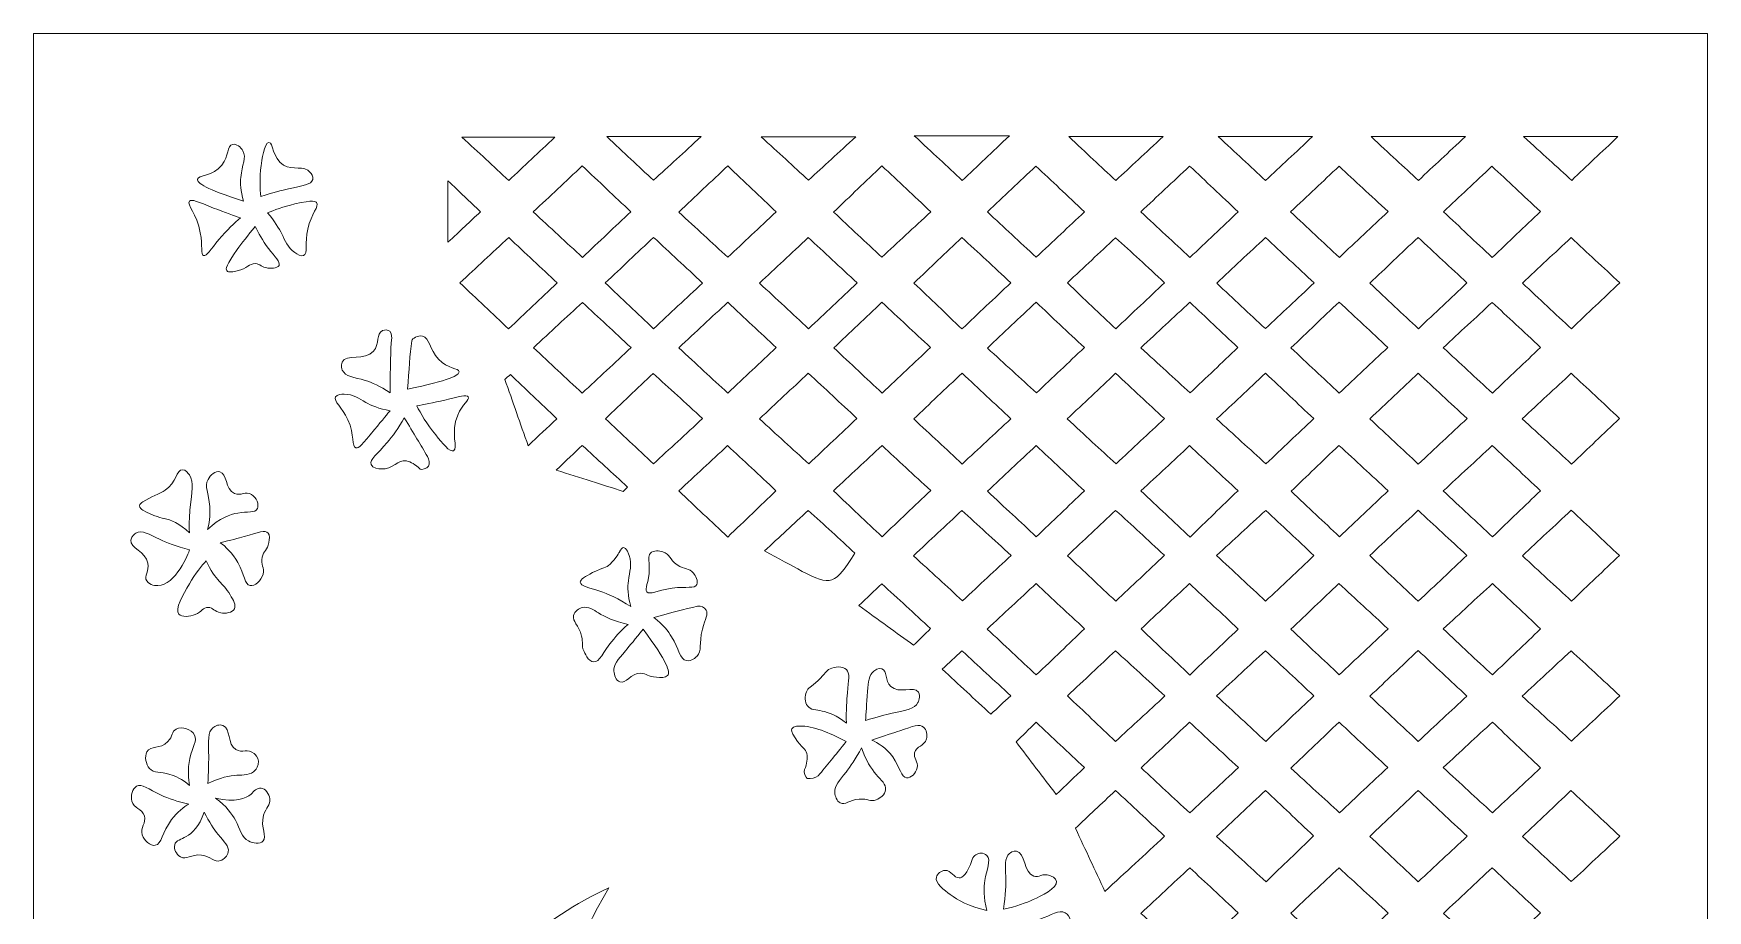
# Model space of a CAD drawing. Header units: inches. Extents: x 195 to 1095, y -2045 to -167.
# Drawn here: x 195 to 1095, y -638 to -167 of the extents above; entities that cross this region are included whole.
import ezdxf

# ---------------------------------------------------------------- set-up
doc = ezdxf.new("R2010")
doc.units = ezdxf.units.IN
doc.header["$MEASUREMENT"] = 0
doc.layers.add('_U+0421_U+043B_U+043E_U+0439 1', color=7, linetype='Continuous')

msp = doc.modelspace()

# ---------------------------------------------------------------- linework, layer by layer
at = {"layer": '_U+0421_U+043B_U+043E_U+0439 1', "lineweight": 0}
for points, knots in [([(194.98, -166.59), (194.98, -792.81), (194.98, -1418.92), (194.98, -2044.85), (495.04, -2044.85), (795.1, -2044.85), (1094.98, -2044.85), (1094.98, -1418.47), (1094.98, -792.48), (1094.98, -166.59), (794.85, -166.59), (494.92, -166.59), (194.98, -166.59)], [0, 0, 0, 0, 1, 1, 1, 2, 2, 2, 3, 3, 3, 4, 4, 4, 4]), ([(475.35, -222.36), (466.36, -230.8), (458.86, -237.84), (450.49, -245.71), (442, -237.82), (434.57, -230.93), (425.34, -222.36), (442.67, -222.36), (457.73, -222.36), (475.35, -222.36)], [0, 0, 0, 0, 1, 1, 1, 2, 2, 2, 3, 3, 3, 3]), ([(553.94, -222.1), (544.38, -230.85), (536.65, -237.92), (528.3, -245.57), (520.1, -237.92), (512.46, -230.79), (503.16, -222.1), (520.84, -222.1), (536.12, -222.1), (553.94, -222.1)], [0, 0, 0, 0, 1, 1, 1, 2, 2, 2, 3, 3, 3, 3]), ([(637.11, -222.16), (627.66, -230.83), (619.97, -237.89), (611.63, -245.54), (603.43, -238.01), (595.72, -230.92), (586.18, -222.16), (603.95, -222.16), (619.23, -222.16), (637.11, -222.16)], [0, 0, 0, 0, 1, 1, 1, 2, 2, 2, 3, 3, 3, 3]), ([(719.65, -221.63), (710.22, -230.61), (702.59, -237.87), (694.32, -245.74), (686.07, -238.03), (678.45, -230.91), (668.51, -221.63), (686.97, -221.63), (701.79, -221.63), (719.65, -221.63)], [0, 0, 0, 0, 1, 1, 1, 2, 2, 2, 3, 3, 3, 3]), ([(802.28, -222.07), (792.65, -231.03), (784.95, -238.19), (776.86, -245.71), (768.69, -238.09), (761.05, -230.96), (751.52, -222.07), (769.18, -222.07), (784.17, -222.07), (802.28, -222.07)], [0, 0, 0, 0, 1, 1, 1, 2, 2, 2, 3, 3, 3, 3]), ([(882.61, -222.06), (873.29, -230.79), (865.65, -237.94), (857.37, -245.7), (848.99, -237.94), (841.38, -230.89), (831.85, -222.06), (849.54, -222.06), (864.52, -222.06), (882.61, -222.06)], [0, 0, 0, 0, 1, 1, 1, 2, 2, 2, 3, 3, 3, 3]), ([(964.8, -222.11), (955.47, -230.81), (948.07, -237.72), (939.55, -245.66), (931.63, -238.33), (923.96, -231.24), (914.09, -222.11), (932.06, -222.11), (947.06, -222.11), (964.8, -222.11)], [0, 0, 0, 0, 1, 1, 1, 2, 2, 2, 3, 3, 3, 3]), ([(1046.82, -222.06), (1037.65, -230.76), (1030.35, -237.69), (1021.99, -245.62), (1013.93, -238.29), (1006.24, -231.28), (996.11, -222.06), (1014.17, -222.06), (1029.13, -222.06), (1046.82, -222.06)], [0, 0, 0, 0, 1, 1, 1, 2, 2, 2, 3, 3, 3, 3]), ([(283.15, -245), (283.51, -242.53), (291.46, -243.76), (296.3, -237.41), (300, -232.55), (299.07, -226.99), (302.04, -226.26), (304, -225.77), (306.44, -227.68), (307.58, -229.74), (309.66, -233.52), (307.03, -237.17), (306.43, -244.06), (306.17, -247.04), (306.23, -251.37), (307.85, -256.8), (287.48, -250.38), (282.87, -246.96), (283.15, -245)], [0, 0, 0, 0, 1, 1, 1, 2, 2, 2, 3, 3, 3, 4, 4, 4, 5, 5, 5, 6, 6, 6, 6]), ([(317.37, -237.71), (317.7, -235.24), (319.05, -225.37), (321.56, -225.21), (323.92, -225.06), (323.37, -233.76), (329.31, -237.41), (334.55, -240.63), (340.32, -237.14), (343.81, -241.43), (344.21, -241.92), (345.54, -243.57), (345.15, -245.21), (344.49, -247.97), (339.49, -248.49), (332.12, -250.13), (328.52, -250.93), (323.38, -252.22), (317.2, -254.28), (316.75, -250.32), (316.44, -244.55), (317.37, -237.71)], [0, 0, 0, 0, 1, 1, 1, 2, 2, 2, 3, 3, 3, 4, 4, 4, 5, 5, 5, 6, 6, 6, 7, 7, 7, 7]), ([(516.18, -262.51), (507.48, -270.7), (499.28, -278.42), (490.12, -287.04), (481.39, -278.98), (472.9, -271.13), (463.66, -262.59), (472.77, -254.04), (481, -246.32), (490.01, -237.86), (499.14, -246.46), (507.15, -254.01), (516.18, -262.51)], [0, 0, 0, 0, 1, 1, 1, 2, 2, 2, 3, 3, 3, 4, 4, 4, 4]), ([(594.24, -262.6), (584.95, -271.32), (576.97, -278.82), (568.24, -287.02), (559.6, -279.03), (551.34, -271.4), (541.93, -262.7), (550.9, -254.22), (559.26, -246.32), (568.21, -237.86), (577.22, -246.43), (585.54, -254.33), (594.24, -262.6)], [0, 0, 0, 0, 1, 1, 1, 2, 2, 2, 3, 3, 3, 4, 4, 4, 4]), ([(677.43, -262.56), (668.07, -271.23), (659.79, -278.89), (651.05, -286.98), (642.35, -278.8), (634.16, -271.11), (625.17, -262.67), (634.21, -254.03), (642.33, -246.27), (651.13, -237.85), (659.92, -246.11), (668.15, -253.84), (677.43, -262.56)], [0, 0, 0, 0, 1, 1, 1, 2, 2, 2, 3, 3, 3, 4, 4, 4, 4]), ([(759.99, -262.58), (751.38, -270.69), (743.23, -278.36), (734.07, -286.99), (725.12, -278.67), (716.85, -270.99), (707.83, -262.6), (716.72, -254.2), (724.92, -246.45), (733.93, -237.93), (742.49, -246.02), (750.67, -253.77), (759.99, -262.58)], [0, 0, 0, 0, 1, 1, 1, 2, 2, 2, 3, 3, 3, 4, 4, 4, 4]), ([(842.64, -262.52), (833.89, -270.82), (825.55, -278.72), (816.69, -287.13), (807.84, -278.88), (799.59, -271.18), (790.35, -262.57), (799.15, -254.29), (807.33, -246.6), (816.55, -237.92), (825.37, -246.23), (833.36, -253.76), (842.64, -262.52)], [0, 0, 0, 0, 1, 1, 1, 2, 2, 2, 3, 3, 3, 4, 4, 4, 4]), ([(923.25, -262.44), (914.43, -270.72), (906.03, -278.6), (897.04, -287.04), (888.28, -278.88), (880.05, -271.21), (870.8, -262.58), (880.06, -253.87), (888.07, -246.34), (896.9, -238.04), (905.41, -245.91), (913.68, -253.58), (923.25, -262.44)], [0, 0, 0, 0, 1, 1, 1, 2, 2, 2, 3, 3, 3, 4, 4, 4, 4]), ([(1005.13, -262.38), (996.54, -270.6), (988.19, -278.59), (979.28, -287.13), (969.97, -278.4), (961.96, -270.89), (953.02, -262.5), (961.79, -254.28), (969.99, -246.59), (979.11, -238.04), (987.59, -245.97), (995.81, -253.66), (1005.13, -262.38)], [0, 0, 0, 0, 1, 1, 1, 2, 2, 2, 3, 3, 3, 4, 4, 4, 4]), ([(417.71, -245.82), (424.27, -252.06), (429.32, -256.86), (435.3, -262.55), (429.56, -267.9), (424.47, -272.65), (417.71, -278.96), (417.71, -266.81), (417.71, -257.59), (417.71, -245.82)], [0, 0, 0, 0, 1, 1, 1, 2, 2, 2, 3, 3, 3, 3]), ([(278.87, -256.85), (280, -255.54), (283.24, -257.16), (291.8, -260.5), (298.01, -262.92), (303.09, -264.72), (306.31, -265.83), (303.14, -268.45), (298.95, -272.29), (294.62, -277.53), (290.24, -282.8), (288.03, -286.7), (286.41, -286.13), (284.72, -285.54), (286.02, -280.93), (284.68, -273.81), (282.72, -263.45), (277.25, -258.74), (278.87, -256.85)], [0, 0, 0, 0, 1, 1, 1, 2, 2, 2, 3, 3, 3, 4, 4, 4, 5, 5, 5, 6, 6, 6, 6]), ([(342.44, -271.85), (340.79, -279.58), (342.63, -284.92), (340.19, -286.06), (338.73, -286.74), (336.84, -285.41), (335.43, -284.42), (331.64, -281.77), (330.32, -278.13), (328.47, -274.48), (327, -271.57), (324.63, -267.54), (320.79, -263.06), (324.29, -261.64), (329.28, -259.84), (335.45, -258.33), (345.62, -255.84), (346.86, -257.12), (347.21, -257.6), (348.78, -259.81), (344.29, -263.13), (342.44, -271.85)], [0, 0, 0, 0, 1, 1, 1, 2, 2, 2, 3, 3, 3, 4, 4, 4, 5, 5, 5, 6, 6, 6, 7, 7, 7, 7]), ([(327.01, -291.35), (326.16, -293.24), (321.71, -292.86), (321.06, -292.79), (317.33, -292.42), (317.11, -290.57), (314.31, -290.44), (310.8, -290.28), (310.02, -293.12), (304.55, -294.36), (302.57, -294.8), (299.75, -295.44), (298.87, -294.19), (298.24, -293.28), (298.54, -291.28), (304.53, -282.85), (306.9, -279.53), (310.12, -275.24), (314.24, -270.42), (315.8, -273.84), (318.03, -277.96), (321.25, -282.22), (324.79, -286.93), (327.82, -289.54), (327.01, -291.35)], [0, 0, 0, 0, 1, 1, 1, 2, 2, 2, 3, 3, 3, 4, 4, 4, 5, 5, 5, 6, 6, 6, 7, 7, 7, 8, 8, 8, 8]), ([(450.44, -325.53), (441.73, -317.31), (433.34, -309.39), (424.23, -300.79), (433.14, -292.49), (441.42, -284.78), (450.45, -276.37), (459.55, -284.9), (467.78, -292.63), (476.51, -300.82), (467.54, -309.32), (459.33, -317.11), (450.44, -325.53)], [0, 0, 0, 0, 1, 1, 1, 2, 2, 2, 3, 3, 3, 4, 4, 4, 4]), ([(528.36, -325.46), (519.54, -317.09), (511.38, -309.35), (502.38, -300.8), (511.18, -292.5), (519.38, -284.78), (528.37, -276.31), (537.41, -284.73), (545.43, -292.19), (554.73, -300.85), (545.65, -309.32), (537.26, -317.15), (528.36, -325.46)], [0, 0, 0, 0, 1, 1, 1, 2, 2, 2, 3, 3, 3, 4, 4, 4, 4]), ([(611.68, -325.45), (602.9, -317.29), (594.6, -309.57), (585.26, -300.9), (593.94, -292.79), (602.18, -285.09), (611.53, -276.36), (620.06, -284.29), (628.52, -292.16), (637.83, -300.82), (628.76, -309.37), (620.55, -317.09), (611.68, -325.45)], [0, 0, 0, 0, 1, 1, 1, 2, 2, 2, 3, 3, 3, 4, 4, 4, 4]), ([(694.15, -325.58), (685.42, -317.23), (677.29, -309.45), (668.32, -300.86), (677.18, -292.44), (685.34, -284.69), (694.1, -276.35), (702.9, -284.5), (711.17, -292.16), (720.41, -300.72), (711.41, -309.23), (703.03, -317.16), (694.15, -325.58)], [0, 0, 0, 0, 1, 1, 1, 2, 2, 2, 3, 3, 3, 4, 4, 4, 4]), ([(776.79, -325.57), (768.21, -317.37), (760.03, -309.56), (750.81, -300.75), (759.9, -292.25), (767.93, -284.74), (776.77, -276.47), (785.28, -284.3), (793.57, -291.92), (803.08, -300.67), (794.3, -308.98), (785.91, -316.92), (776.79, -325.57)], [0, 0, 0, 0, 1, 1, 1, 2, 2, 2, 3, 3, 3, 4, 4, 4, 4]), ([(857.26, -325.41), (848.43, -317.15), (840.18, -309.43), (831.1, -300.92), (839.97, -292.62), (848.22, -284.9), (857.38, -276.34), (866.09, -284.52), (874.51, -292.42), (883.48, -300.84), (874.34, -309.4), (866.1, -317.13), (857.26, -325.41)], [0, 0, 0, 0, 1, 1, 1, 2, 2, 2, 3, 3, 3, 4, 4, 4, 4]), ([(939.51, -325.46), (930.95, -317.39), (922.77, -309.68), (913.48, -300.92), (922.07, -292.74), (930.2, -285), (939.36, -276.28), (948.43, -284.73), (956.69, -292.43), (965.66, -300.78), (956.75, -309.18), (948.57, -316.91), (939.51, -325.46)], [0, 0, 0, 0, 1, 1, 1, 2, 2, 2, 3, 3, 3, 4, 4, 4, 4]), ([(1021.81, -325.51), (1013.09, -317.36), (1004.64, -309.47), (995.43, -300.88), (1004.32, -292.6), (1012.6, -284.88), (1021.67, -276.43), (1030.42, -284.57), (1038.85, -292.42), (1047.77, -300.72), (1038.74, -309.34), (1030.78, -316.94), (1021.81, -325.51)], [0, 0, 0, 0, 1, 1, 1, 2, 2, 2, 3, 3, 3, 4, 4, 4, 4]), ([(516.27, -335.63), (507.33, -343.97), (498.93, -351.8), (489.99, -360.14), (481.04, -351.78), (472.83, -344.12), (463.77, -335.67), (472.95, -327.17), (481.4, -319.34), (490.1, -311.28), (498.97, -319.53), (507, -327), (516.27, -335.63)], [0, 0, 0, 0, 1, 1, 1, 2, 2, 2, 3, 3, 3, 4, 4, 4, 4]), ([(594.26, -335.6), (585.45, -343.89), (577.28, -351.58), (568.28, -360.06), (559.71, -352.15), (551.45, -344.51), (541.89, -335.68), (550.96, -327.26), (559.56, -319.27), (568.22, -311.24), (577.39, -319.82), (585.38, -327.3), (594.26, -335.6)], [0, 0, 0, 0, 1, 1, 1, 2, 2, 2, 3, 3, 3, 4, 4, 4, 4]), ([(677.25, -335.53), (668.5, -343.78), (660.28, -351.53), (651.2, -360.08), (642.62, -352.04), (634.41, -344.35), (625.27, -335.78), (634.04, -327.43), (642.22, -319.64), (651.09, -311.19), (660.23, -319.7), (668.29, -327.19), (677.25, -335.53)], [0, 0, 0, 0, 1, 1, 1, 2, 2, 2, 3, 3, 3, 4, 4, 4, 4]), ([(759.97, -335.59), (751.2, -343.89), (743.04, -351.61), (734.2, -359.98), (725.52, -352.05), (717.21, -344.46), (707.81, -335.86), (716.61, -327.56), (725.01, -319.65), (733.99, -311.18), (742.65, -319.32), (750.85, -327.03), (759.97, -335.59)], [0, 0, 0, 0, 1, 1, 1, 2, 2, 2, 3, 3, 3, 4, 4, 4, 4]), ([(842.5, -335.55), (833.77, -343.88), (825.64, -351.63), (816.86, -360.01), (808.2, -352.08), (799.87, -344.47), (790.3, -335.71), (799.52, -327.16), (807.77, -319.5), (816.69, -311.21), (825.29, -319.32), (833.45, -327.01), (842.5, -335.55)], [0, 0, 0, 0, 1, 1, 1, 2, 2, 2, 3, 3, 3, 4, 4, 4, 4]), ([(923.06, -335.55), (914.28, -343.81), (905.92, -351.68), (896.98, -360.1), (888.17, -351.83), (880.01, -344.16), (871.04, -335.74), (879.9, -327.3), (888.03, -319.55), (896.91, -311.08), (905.98, -319.57), (913.98, -327.05), (923.06, -335.55)], [0, 0, 0, 0, 1, 1, 1, 2, 2, 2, 3, 3, 3, 4, 4, 4, 4]), ([(979.35, -360.11), (970.3, -351.73), (962.03, -344.09), (952.91, -335.64), (961.89, -327.32), (970.15, -319.67), (979.18, -311.3), (987.71, -319.21), (995.93, -326.84), (1005.24, -335.47), (996.58, -343.71), (988.48, -351.41), (979.35, -360.11)], [0, 0, 0, 0, 1, 1, 1, 2, 2, 2, 3, 3, 3, 4, 4, 4, 4]), ([(360.91, -343.4), (363.16, -338.53), (373.12, -343.04), (377.82, -337.57), (381.15, -333.7), (379.12, -327.98), (382.67, -326.46), (383.85, -325.95), (385.51, -325.96), (386.51, -326.84), (387.88, -328.05), (387.58, -330.55), (387.48, -331.44), (387.01, -335.92), (386.79, -345.88), (386.69, -359.98), (381.45, -356.24), (376.77, -354.33), (373.29, -353.26), (367.56, -351.51), (362.55, -351.3), (361.01, -347.66), (360.86, -347.29), (360.05, -345.26), (360.91, -343.4)], [0, 0, 0, 0, 1, 1, 1, 2, 2, 2, 3, 3, 3, 4, 4, 4, 5, 5, 5, 6, 6, 6, 7, 7, 7, 8, 8, 8, 8]), ([(398.37, -331.88), (398.53, -330.77), (401.62, -328.89), (404.17, -329.45), (408.02, -330.28), (407.67, -336.5), (412.67, -341.81), (417.79, -347.26), (423.66, -346.59), (423.78, -348.56), (423.9, -350.41), (418.88, -353.32), (396.13, -357.93), (396.91, -347.57), (397.26, -339.67), (398.37, -331.88)], [0, 0, 0, 0, 1, 1, 1, 2, 2, 2, 3, 3, 3, 4, 4, 4, 5, 5, 5, 5]), ([(460.92, -388.42), (456.75, -376.51), (452.57, -364.59), (448.4, -352.68), (449.39, -351.83), (450.38, -350.99), (451.38, -350.14), (459.32, -357.69), (467.54, -365.5), (476.35, -373.87), (471.13, -378.8), (466.53, -383.13), (460.92, -388.42)], [0, 0, 0, 0, 1, 1, 1, 2, 2, 2, 3, 3, 3, 4, 4, 4, 4]), ([(528.27, -398.17), (519.51, -389.91), (511.33, -382.21), (502.47, -373.86), (511.23, -365.55), (519.4, -357.81), (528.19, -349.47), (536.91, -357.49), (545.19, -365.1), (554.68, -373.82), (545.42, -382.36), (537.14, -389.99), (528.27, -398.17)], [0, 0, 0, 0, 1, 1, 1, 2, 2, 2, 3, 3, 3, 4, 4, 4, 4]), ([(611.81, -398.18), (603.09, -390.22), (594.6, -382.46), (585.29, -373.95), (594.35, -365.47), (602.6, -357.74), (611.55, -349.36), (620.63, -357.82), (628.68, -365.3), (637.7, -373.7), (629.1, -381.83), (620.96, -389.53), (611.81, -398.18)], [0, 0, 0, 0, 1, 1, 1, 2, 2, 2, 3, 3, 3, 4, 4, 4, 4]), ([(694.24, -398.23), (685.45, -390.05), (677.21, -382.38), (668.2, -374), (676.9, -365.76), (685.1, -357.98), (694.21, -349.34), (703.34, -357.88), (711.58, -365.59), (720.45, -373.9), (711.44, -382.26), (703.19, -389.92), (694.24, -398.23)], [0, 0, 0, 0, 1, 1, 1, 2, 2, 2, 3, 3, 3, 4, 4, 4, 4]), ([(776.99, -398.15), (768.47, -390.32), (760.21, -382.71), (750.7, -373.97), (759.54, -365.64), (767.94, -357.73), (776.77, -349.4), (786.02, -358.01), (794.07, -365.51), (802.99, -373.82), (794.33, -381.92), (786.14, -389.59), (776.99, -398.15)], [0, 0, 0, 0, 1, 1, 1, 2, 2, 2, 3, 3, 3, 4, 4, 4, 4]), ([(857.58, -398.15), (848.78, -390.14), (840.26, -382.38), (831.06, -374), (839.85, -365.77), (848.08, -358.05), (857.33, -349.38), (866.29, -357.83), (874.5, -365.56), (883.26, -373.81), (874.49, -382.12), (866.56, -389.64), (857.58, -398.15)], [0, 0, 0, 0, 1, 1, 1, 2, 2, 2, 3, 3, 3, 4, 4, 4, 4]), ([(939.5, -398.3), (931.01, -390.37), (922.63, -382.54), (913.43, -373.94), (922.44, -365.42), (930.62, -357.67), (939.37, -349.4), (948.03, -357.4), (956.3, -365.04), (965.76, -373.78), (956.79, -382.16), (948.79, -389.63), (939.5, -398.3)], [0, 0, 0, 0, 1, 1, 1, 2, 2, 2, 3, 3, 3, 4, 4, 4, 4]), ([(1021.92, -398.23), (1013.18, -390.23), (1004.85, -382.61), (995.32, -373.9), (1004.54, -365.37), (1012.84, -357.68), (1021.76, -349.43), (1030.36, -357.49), (1038.58, -365.19), (1047.7, -373.73), (1038.9, -382.09), (1030.76, -389.83), (1021.92, -398.23)], [0, 0, 0, 0, 1, 1, 1, 2, 2, 2, 3, 3, 3, 4, 4, 4, 4]), ([(357.44, -362.14), (358.18, -360.73), (360.53, -360.69), (362.05, -360.67), (366.86, -360.6), (370.01, -363.1), (373.64, -365.09), (376.5, -366.67), (380.78, -368.55), (386.67, -369.56), (385.65, -370.8), (382.52, -374.6), (378.35, -379.68), (371.59, -387.92), (369.88, -390.03), (368.31, -389.56), (365.81, -388.81), (367.86, -382.76), (364, -374.4), (360.87, -367.59), (356.21, -364.46), (357.44, -362.14)], [0, 0, 0, 0, 1, 1, 1, 2, 2, 2, 3, 3, 3, 4, 4, 4, 5, 5, 5, 6, 6, 6, 7, 7, 7, 7]), ([(428.72, -362.1), (429.63, -363.64), (425.57, -366.08), (423.09, -371.93), (419.06, -381.42), (423.39, -389.93), (420.86, -391.1), (418.8, -392.05), (414.73, -386.97), (411.26, -382.62), (406.42, -376.58), (403.12, -370.97), (401, -366.93), (404.59, -366.3), (409.79, -365.31), (416.05, -363.83), (423.88, -361.98), (427.87, -360.66), (428.72, -362.1)], [0, 0, 0, 0, 1, 1, 1, 2, 2, 2, 3, 3, 3, 4, 4, 4, 5, 5, 5, 6, 6, 6, 6]), ([(406.79, -394.27), (407.59, -395.69), (408.09, -398.24), (407.39, -399.39), (406.68, -400.54), (403.39, -401.57), (402.83, -400.98), (400.36, -398.42), (397.92, -397.08), (395.49, -396.6), (390.78, -395.68), (388.39, -401.33), (381.75, -400.85), (380.94, -400.8), (377.18, -400.53), (376.44, -398.48), (375.52, -395.94), (379.99, -392.66), (385.1, -386.73), (387.99, -383.38), (391.23, -379.01), (394.31, -373.4), (399.45, -381.91), (403.27, -388), (406.79, -394.27)], [0, 0, 0, 0, 1, 1, 1, 2, 2, 2, 3, 3, 3, 4, 4, 4, 5, 5, 5, 6, 6, 6, 7, 7, 7, 8, 8, 8, 8]), ([(490.04, -388.19), (498.15, -395.68), (506.26, -403.17), (514.36, -410.65), (513.59, -411.43), (512.81, -412.2), (512.03, -412.98), (500.76, -409.38), (489.49, -405.79), (476.04, -401.5), (481.79, -396.03), (485.52, -392.49), (490.04, -388.19)], [0, 0, 0, 0, 1, 1, 1, 2, 2, 2, 3, 3, 3, 4, 4, 4, 4]), ([(568.26, -437.52), (559.24, -429.03), (550.99, -421.28), (541.89, -412.72), (550.89, -404.35), (559.13, -396.69), (568.14, -388.31), (576.77, -396.36), (585.03, -404.07), (594.16, -412.58), (585.65, -420.77), (577.5, -428.62), (568.26, -437.52)], [0, 0, 0, 0, 1, 1, 1, 2, 2, 2, 3, 3, 3, 4, 4, 4, 4]), ([(677.33, -412.51), (668.57, -420.85), (660.18, -428.83), (651.17, -437.42), (642.51, -429.21), (634.34, -421.45), (625.08, -412.65), (634.23, -404.13), (642.27, -396.63), (651.19, -388.32), (659.75, -396.24), (668.04, -403.91), (677.33, -412.51)], [0, 0, 0, 0, 1, 1, 1, 2, 2, 2, 3, 3, 3, 4, 4, 4, 4]), ([(759.95, -412.7), (751.2, -421.06), (742.99, -428.89), (734.12, -437.35), (725.51, -429.35), (717.22, -421.64), (707.81, -412.9), (716.55, -404.71), (724.97, -396.8), (734.07, -388.26), (742.81, -396.51), (751.02, -404.27), (759.95, -412.7)], [0, 0, 0, 0, 1, 1, 1, 2, 2, 2, 3, 3, 3, 4, 4, 4, 4]), ([(842.56, -412.58), (833.74, -421.11), (825.62, -428.96), (816.75, -437.54), (807.95, -429.25), (799.51, -421.3), (790.38, -412.7), (799.4, -404.3), (807.64, -396.62), (816.52, -388.34), (825.3, -396.52), (833.52, -404.17), (842.56, -412.58)], [0, 0, 0, 0, 1, 1, 1, 2, 2, 2, 3, 3, 3, 4, 4, 4, 4]), ([(923.27, -412.63), (914.3, -421.12), (906.09, -428.88), (897.11, -437.36), (888.61, -429.37), (880.41, -421.67), (871.09, -412.91), (879.64, -404.7), (887.69, -396.96), (896.82, -388.19), (905.91, -396.59), (914.17, -404.22), (923.27, -412.63)], [0, 0, 0, 0, 1, 1, 1, 2, 2, 2, 3, 3, 3, 4, 4, 4, 4]), ([(952.9, -412.7), (961.9, -404.38), (970.15, -396.75), (979.24, -388.34), (988.22, -396.73), (996.25, -404.24), (1005.18, -412.59), (996.65, -420.81), (988.52, -428.65), (979.39, -437.45), (970.65, -429.29), (962.2, -421.39), (952.9, -412.7)], [0, 0, 0, 0, 1, 1, 1, 2, 2, 2, 3, 3, 3, 4, 4, 4, 4]), ([(253.69, -418.67), (257.91, -415.96), (262.98, -414.17), (265.83, -412.27), (271.87, -408.23), (271.72, -401.17), (275.2, -401.3), (276.93, -401.36), (278.18, -403.14), (278.78, -404.06), (281.58, -408.38), (280.06, -413.21), (279.23, -421.64), (278.92, -424.86), (278.61, -429.52), (278.78, -435.27), (273.44, -430.05), (268.71, -428.21), (265.27, -427.53), (265.27, -427.53), (258.9, -426.27), (253.78, -422.99), (253.19, -422.61), (252.04, -421.81), (252.04, -420.78), (252.05, -419.75), (253.21, -418.99), (253.69, -418.67)], [0, 0, 0, 0, 1, 1, 1, 2, 2, 2, 3, 3, 3, 4, 4, 4, 5, 5, 5, 6, 6, 6, 7, 7, 7, 8, 8, 8, 9, 9, 9, 9]), ([(315.34, -422.25), (314.11, -424.68), (309.98, -423.76), (304.93, -424.6), (300.73, -425.29), (295.01, -427.34), (288.59, -433.41), (289.89, -428.3), (289.96, -424.11), (289.74, -421.07), (289.21, -413.88), (286.77, -410.4), (288.82, -406.53), (290.06, -404.19), (292.84, -401.89), (295.13, -402.41), (299.08, -403.31), (297.98, -411.78), (303.04, -414.08), (306.5, -415.65), (308.98, -412.57), (312.24, -414.62), (314.82, -416.23), (316.42, -420.11), (315.34, -422.25)], [0, 0, 0, 0, 1, 1, 1, 2, 2, 2, 3, 3, 3, 4, 4, 4, 5, 5, 5, 6, 6, 6, 7, 7, 7, 8, 8, 8, 8]), ([(608.31, -455.98), (602.07, -452.57), (595.79, -449.24), (587.98, -445.03), (596.21, -437.4), (603.38, -430.74), (611.54, -423.16), (620.08, -431.01), (628.34, -438.59), (636.54, -446.12), (626.34, -463.09), (623.22, -464.13), (608.31, -455.98)], [0, 0, 0, 0, 1, 1, 1, 2, 2, 2, 3, 3, 3, 4, 4, 4, 4]), ([(668.09, -447.61), (677.24, -439.03), (685.25, -431.52), (694.1, -423.22), (702.69, -431.08), (711, -438.68), (720.59, -447.46), (711.92, -455.53), (703.75, -463.14), (694.44, -471.8), (686, -464.05), (677.54, -456.28), (668.09, -447.61)], [0, 0, 0, 0, 1, 1, 1, 2, 2, 2, 3, 3, 3, 4, 4, 4, 4]), ([(776.83, -472.03), (768.05, -463.76), (759.77, -455.97), (750.85, -447.57), (759.69, -439.26), (767.91, -431.52), (776.78, -423.18), (785.48, -431.19), (793.8, -438.86), (803.03, -447.36), (794.08, -455.78), (785.62, -463.75), (776.83, -472.03)], [0, 0, 0, 0, 1, 1, 1, 2, 2, 2, 3, 3, 3, 4, 4, 4, 4]), ([(857.36, -472), (848.58, -463.81), (840.06, -455.86), (831.06, -447.47), (840.12, -439.13), (848.44, -431.47), (857.43, -423.2), (866.23, -431.43), (874.44, -439.12), (883.4, -447.51), (874.47, -455.91), (866.22, -463.67), (857.36, -472)], [0, 0, 0, 0, 1, 1, 1, 2, 2, 2, 3, 3, 3, 4, 4, 4, 4]), ([(913.35, -447.52), (922.32, -439.14), (930.5, -431.49), (939.46, -423.12), (948.18, -431.22), (956.44, -438.89), (965.61, -447.42), (956.98, -455.56), (948.81, -463.26), (939.48, -472.06), (930.7, -463.81), (922.49, -456.1), (913.35, -447.52)], [0, 0, 0, 0, 1, 1, 1, 2, 2, 2, 3, 3, 3, 4, 4, 4, 4]), ([(995.43, -447.58), (1004.33, -439.3), (1012.57, -431.63), (1021.75, -423.1), (1030.7, -431.52), (1038.69, -439.05), (1047.61, -447.45), (1039.05, -455.6), (1030.93, -463.35), (1021.87, -471.99), (1013.1, -463.9), (1004.6, -456.05), (995.43, -447.58)], [0, 0, 0, 0, 1, 1, 1, 2, 2, 2, 3, 3, 3, 4, 4, 4, 4]), ([(247.32, -439.13), (247.55, -436.9), (249.79, -435.58), (250.02, -435.45), (253.28, -433.57), (257.37, -436.17), (262.73, -438.69), (266.37, -440.39), (271.78, -442.61), (278.91, -444.42), (278.38, -445.83), (271.39, -463.75), (261.83, -463.68), (261.23, -463.68), (257.42, -463.65), (255.88, -461.17), (254.17, -458.4), (257.32, -455.86), (256.54, -451.6), (255.37, -445.17), (246.83, -443.68), (247.32, -439.13)], [0, 0, 0, 0, 1, 1, 1, 2, 2, 2, 3, 3, 3, 4, 4, 4, 5, 5, 5, 6, 6, 6, 7, 7, 7, 7]), ([(321.5, -440.5), (320.72, -444.64), (318.65, -444.87), (317.87, -448.37), (316.94, -452.53), (319.47, -453.8), (318.43, -457.47), (317.47, -460.9), (313.97, -464.19), (311.4, -463.64), (308.48, -463.02), (308.53, -457.8), (304.93, -451.31), (301.97, -445.97), (298.09, -442.56), (295.38, -440.56), (300.76, -439.33), (305.16, -438.13), (308.31, -437.22), (315.86, -435.03), (319.57, -433.54), (321.19, -435.37), (322.25, -436.57), (321.84, -438.7), (321.5, -440.5)], [0, 0, 0, 0, 1, 1, 1, 2, 2, 2, 3, 3, 3, 4, 4, 4, 5, 5, 5, 6, 6, 6, 7, 7, 7, 8, 8, 8, 8]), ([(516.08, -474.97), (509.56, -470.55), (503.76, -468.06), (499.41, -466.57), (493.75, -464.64), (489.05, -463.89), (488.91, -461.88), (488.79, -460.26), (491.67, -458.73), (495.56, -456.68), (501.59, -453.48), (502.67, -454.56), (505.03, -452.09), (508.09, -448.9), (510.09, -445.5), (510.09, -445.5), (510.79, -444.31), (511.32, -443.23), (512.16, -443.2), (513.76, -443.13), (515.1, -446.93), (515.29, -447.47), (516.97, -452.4), (515.36, -456.11), (514.79, -461.09), (514.41, -464.34), (514.38, -469.02), (516.08, -474.97)], [0, 0, 0, 0, 1, 1, 1, 2, 2, 2, 3, 3, 3, 4, 4, 4, 5, 5, 5, 6, 6, 6, 7, 7, 7, 8, 8, 8, 9, 9, 9, 9]), ([(551.59, -463.09), (550.42, -465.45), (546.29, -464.03), (538.42, -465.01), (529.74, -466.09), (526.48, -468.85), (524.79, -466.96), (523.19, -465.17), (526.01, -462.51), (526.04, -454.44), (526.05, -449.92), (525.18, -447.84), (526.64, -446.26), (528.26, -444.51), (531.44, -444.77), (533.42, -445.46), (537.18, -446.76), (536.78, -449.56), (541.04, -452.48), (545.09, -455.25), (547.34, -454.02), (549.76, -457.01), (550.84, -458.34), (552.53, -461.2), (551.59, -463.09)], [0, 0, 0, 0, 1, 1, 1, 2, 2, 2, 3, 3, 3, 4, 4, 4, 5, 5, 5, 6, 6, 6, 7, 7, 7, 8, 8, 8, 8]), ([(303, -476.07), (301.93, -478.29), (298.19, -478.77), (295.65, -478.32), (292.07, -477.68), (291.66, -475.35), (288.9, -475.38), (286.12, -475.41), (285.63, -477.75), (281.86, -479.2), (279.29, -480.19), (274.64, -480.97), (273.04, -478.95), (270.79, -476.12), (275.36, -468.71), (278.77, -462.76), (282.01, -457.1), (285.42, -452.93), (287.85, -450.25), (290.15, -455.51), (292.78, -459.03), (294.8, -461.29), (296.63, -463.34), (298.6, -465.08), (300.71, -468.63), (302.41, -471.49), (303.96, -474.09), (303, -476.07)], [0, 0, 0, 0, 1, 1, 1, 2, 2, 2, 3, 3, 3, 4, 4, 4, 5, 5, 5, 6, 6, 6, 7, 7, 7, 8, 8, 8, 9, 9, 9, 9]), ([(668.17, -495.78), (658.72, -488.93), (649.39, -482.17), (638.73, -474.44), (643.31, -470.06), (646.79, -466.73), (651.06, -462.64), (659.84, -470.72), (668.34, -478.55), (677.28, -486.78), (674.05, -489.98), (671.41, -492.59), (668.17, -495.78)], [0, 0, 0, 0, 1, 1, 1, 2, 2, 2, 3, 3, 3, 4, 4, 4, 4]), ([(760.04, -486.85), (751.36, -495.2), (743.22, -503.01), (734.13, -511.73), (725.44, -503.6), (716.99, -495.7), (707.71, -487.02), (716.65, -478.71), (725.12, -470.84), (734.03, -462.56), (742.88, -470.83), (751.15, -478.55), (760.04, -486.85)], [0, 0, 0, 0, 1, 1, 1, 2, 2, 2, 3, 3, 3, 4, 4, 4, 4]), ([(842.73, -487), (833.49, -495.75), (825.5, -503.31), (816.58, -511.75), (807.95, -503.57), (799.5, -495.57), (790.41, -486.95), (799.37, -478.57), (807.64, -470.83), (816.49, -462.55), (825.29, -470.75), (833.54, -478.44), (842.73, -487)], [0, 0, 0, 0, 1, 1, 1, 2, 2, 2, 3, 3, 3, 4, 4, 4, 4]), ([(871.02, -487.13), (879.62, -478.9), (887.69, -471.18), (896.78, -462.49), (905.97, -470.97), (914.26, -478.63), (923.26, -486.94), (914.25, -495.4), (906.01, -503.14), (897.01, -511.6), (888.48, -503.57), (880.3, -495.87), (871.02, -487.13)], [0, 0, 0, 0, 1, 1, 1, 2, 2, 2, 3, 3, 3, 4, 4, 4, 4]), ([(979.3, -511.73), (970.66, -503.63), (962.22, -495.72), (952.89, -486.96), (962.26, -478.33), (970.58, -470.66), (979.35, -462.58), (988.11, -470.82), (996.37, -478.58), (1005.27, -486.95), (996.61, -495.21), (988.44, -503.01), (979.3, -511.73)], [0, 0, 0, 0, 1, 1, 1, 2, 2, 2, 3, 3, 3, 4, 4, 4, 4]), ([(485.35, -479.75), (485.95, -477.42), (488.32, -475.89), (490.2, -475.44), (493.4, -474.66), (496.18, -476.77), (498.66, -478.32), (502.15, -480.51), (507.32, -483.03), (514.7, -484.5), (512.8, -486.12), (509.94, -488.75), (506.91, -492.41), (500.88, -499.71), (499.29, -504.95), (496.17, -504.74), (493.17, -504.55), (491.13, -499.52), (490.78, -498.67), (489.5, -495.53), (490.54, -494.68), (489.66, -490.84), (488.19, -484.49), (484.49, -483.09), (485.35, -479.75)], [0, 0, 0, 0, 1, 1, 1, 2, 2, 2, 3, 3, 3, 4, 4, 4, 5, 5, 5, 6, 6, 6, 7, 7, 7, 8, 8, 8, 8]), ([(551.95, -474.78), (553.9, -474.36), (555.68, -475.42), (556.58, -476.8), (557.96, -478.96), (555.99, -481.38), (554.59, -487.08), (552.58, -495.31), (554.64, -498.66), (551.54, -501.8), (551.23, -502.12), (548.74, -504.58), (546.06, -504.02), (542.44, -503.26), (541.97, -497.73), (538.04, -491.23), (536.37, -488.47), (533.51, -484.59), (528.49, -480.77), (537.91, -478.3), (544.88, -476.3), (551.95, -474.78)], [0, 0, 0, 0, 1, 1, 1, 2, 2, 2, 3, 3, 3, 4, 4, 4, 5, 5, 5, 6, 6, 6, 7, 7, 7, 7]), ([(513.29, -498.67), (515.44, -496.1), (518.7, -492.18), (522.7, -487.16), (535.95, -504.66), (537.41, -510.33), (535.93, -512.07), (534.9, -513.3), (532, -513.1), (529.87, -512.96), (525.26, -512.66), (524.62, -510.86), (521.54, -510.8), (515.85, -510.7), (513.55, -516.73), (510.19, -515.46), (508.1, -514.67), (507.12, -511.65), (507.01, -509.63), (506.81, -506.2), (508.97, -503.81), (513.29, -498.67)], [0, 0, 0, 0, 1, 1, 1, 2, 2, 2, 3, 3, 3, 4, 4, 4, 5, 5, 5, 6, 6, 6, 7, 7, 7, 7]), ([(720.36, -522.88), (716.48, -526.5), (713.23, -529.54), (709.64, -532.88), (700.87, -524.7), (692.55, -516.95), (683.57, -508.58), (687.25, -505.14), (690.43, -502.16), (694.13, -498.7), (703.06, -506.93), (711.37, -514.59), (720.36, -522.88)], [0, 0, 0, 0, 1, 1, 1, 2, 2, 2, 3, 3, 3, 4, 4, 4, 4]), ([(776.74, -547.46), (768.03, -539.23), (759.79, -531.44), (750.83, -522.98), (760.12, -514.27), (768.15, -506.74), (776.72, -498.71), (785.52, -506.77), (793.88, -514.42), (803.29, -523.04), (794.29, -531.32), (785.72, -539.2), (776.74, -547.46)], [0, 0, 0, 0, 1, 1, 1, 2, 2, 2, 3, 3, 3, 4, 4, 4, 4]), ([(831.03, -522.95), (840.17, -514.51), (848.43, -506.88), (857.32, -498.67), (866.07, -506.83), (874.28, -514.49), (883.37, -522.97), (874.62, -531.24), (866.45, -538.97), (857.44, -547.48), (848.6, -539.28), (840.15, -531.43), (831.03, -522.95)], [0, 0, 0, 0, 1, 1, 1, 2, 2, 2, 3, 3, 3, 4, 4, 4, 4]), ([(913.47, -523.16), (922.34, -514.74), (930.3, -507.18), (939.4, -498.54), (948.43, -506.99), (956.66, -514.69), (965.63, -523.08), (956.79, -531.32), (948.75, -538.81), (939.47, -547.45), (931.02, -539.56), (922.6, -531.69), (913.47, -523.16)], [0, 0, 0, 0, 1, 1, 1, 2, 2, 2, 3, 3, 3, 4, 4, 4, 4]), ([(1021.84, -547.32), (1013.15, -539.38), (1004.65, -531.61), (995.38, -523.15), (1004.13, -514.98), (1012.08, -507.56), (1021.61, -498.67), (1030.03, -506.46), (1038.41, -514.23), (1047.85, -522.96), (1038.6, -531.62), (1030.62, -539.1), (1021.84, -547.32)], [0, 0, 0, 0, 1, 1, 1, 2, 2, 2, 3, 3, 3, 4, 4, 4, 4]), ([(631.99, -537.63), (626.82, -533.41), (622.3, -531.82), (619.06, -531.16), (615.63, -530.46), (612.86, -530.64), (611.16, -528.37), (609.6, -526.3), (609.62, -523.1), (610.53, -520.82), (611.47, -518.45), (612.82, -518.47), (616.81, -514.72), (620.98, -510.79), (620.79, -509.56), (623.28, -508.43), (625.76, -507.3), (629.84, -506.76), (631.99, -508.86), (634.05, -510.88), (633.21, -514.26), (632.56, -521.37), (632.21, -525.2), (631.86, -530.75), (631.99, -537.63)], [0, 0, 0, 0, 1, 1, 1, 2, 2, 2, 3, 3, 3, 4, 4, 4, 5, 5, 5, 6, 6, 6, 7, 7, 7, 8, 8, 8, 8]), ([(642.33, -536.24), (642.55, -532.71), (642.92, -527.34), (643.44, -520.59), (643.85, -515.25), (644.17, -511.78), (646.72, -509.7), (647.06, -509.42), (649.15, -507.72), (651.09, -508.38), (654.12, -509.42), (652.6, -514.77), (655.83, -517.88), (660.24, -522.15), (668.37, -517.25), (670.75, -521.04), (672.1, -523.18), (670.53, -526.38), (670.44, -526.55), (668.67, -530.06), (664.46, -530.49), (656.57, -532.33), (653.12, -533.13), (648.23, -534.38), (642.33, -536.24)], [0, 0, 0, 0, 1, 1, 1, 2, 2, 2, 3, 3, 3, 4, 4, 4, 5, 5, 5, 6, 6, 6, 7, 7, 7, 8, 8, 8, 8]), ([(281.58, -544.07), (283.13, -547.22), (280.48, -550.2), (279.05, -556.7), (277.74, -562.66), (278.28, -567.84), (278.89, -571.16), (274.89, -567.67), (271.19, -566.04), (268.36, -565.21), (262.97, -563.63), (259.82, -564.7), (257.39, -561.98), (255.42, -559.77), (254.54, -555.73), (255.98, -553.17), (258.03, -549.54), (263.04, -551.92), (267.23, -547.6), (270.06, -544.68), (269.16, -542.18), (271.74, -540.84), (274.83, -539.23), (279.99, -540.84), (281.58, -544.07)], [0, 0, 0, 0, 1, 1, 1, 2, 2, 2, 3, 3, 3, 4, 4, 4, 5, 5, 5, 6, 6, 6, 7, 7, 7, 8, 8, 8, 8]), ([(289.18, -555.81), (289.16, -546.85), (288.56, -542.62), (291.34, -540.2), (292.64, -539.07), (294.94, -538.11), (296.86, -538.86), (301.19, -540.54), (299, -549), (303.81, -551.89), (307.15, -553.89), (310.31, -551.1), (313.65, -554.05), (314.12, -554.47), (315.7, -555.91), (315.9, -558.16), (316.12, -560.65), (314.52, -562.51), (314.21, -562.86), (311.76, -565.71), (307.73, -565.47), (304.34, -565.69), (300.59, -565.93), (295.24, -566.88), (288.7, -570.17), (289.1, -564.2), (289.18, -559.28), (289.18, -555.81)], [0, 0, 0, 0, 1, 1, 1, 2, 2, 2, 3, 3, 3, 4, 4, 4, 5, 5, 5, 6, 6, 6, 7, 7, 7, 8, 8, 8, 9, 9, 9, 9]), ([(610.71, -554.07), (610.12, -551.29), (608.17, -551.42), (604.46, -545.56), (602.38, -542.27), (602.41, -541.29), (602.68, -540.7), (603.44, -539.05), (606.72, -539.17), (608.3, -539.24), (615.72, -539.58), (624.76, -543.68), (631.84, -547.61), (625.86, -554.99), (621.55, -560.68), (616.78, -565.94), (615.58, -567.25), (612.87, -567.68), (610.99, -567.42), (610.24, -567.31), (608.94, -563.82), (609.47, -562.63), (610.9, -559.39), (611.25, -556.58), (610.71, -554.07)], [0, 0, 0, 0, 1, 1, 1, 2, 2, 2, 3, 3, 3, 4, 4, 4, 5, 5, 5, 6, 6, 6, 7, 7, 7, 8, 8, 8, 8]), ([(670.07, -561.69), (669.45, -564.52), (666.71, -567.37), (664.38, -567.14), (661.36, -566.84), (660.98, -561.44), (656.94, -555.81), (653.41, -550.89), (648.85, -548.25), (645.69, -546.81), (652.4, -544.58), (657.58, -542.8), (660.69, -541.72), (668.07, -539.17), (671.33, -537.98), (673.44, -539.77), (675.09, -541.15), (675.6, -544.04), (675.02, -546.17), (673.95, -550.13), (669.58, -549.9), (668.68, -553.55), (667.9, -556.69), (670.84, -558.16), (670.07, -561.69)], [0, 0, 0, 0, 1, 1, 1, 2, 2, 2, 3, 3, 3, 4, 4, 4, 5, 5, 5, 6, 6, 6, 7, 7, 7, 8, 8, 8, 8]), ([(744.83, -576.1), (737.55, -566.55), (730.66, -557.5), (723.23, -547.75), (726.73, -544.32), (730.14, -540.97), (734.04, -537.15), (742.87, -545.46), (751.11, -553.2), (759.95, -561.52), (754.59, -566.69), (750.01, -571.1), (744.83, -576.1)], [0, 0, 0, 0, 1, 1, 1, 2, 2, 2, 3, 3, 3, 4, 4, 4, 4]), ([(842.75, -561.57), (833.57, -570.12), (825.37, -577.77), (816.63, -585.91), (807.79, -577.73), (799.53, -570.09), (790.45, -561.68), (799.18, -553.45), (807.36, -545.73), (816.53, -537.09), (825.16, -545.14), (833.56, -552.99), (842.75, -561.57)], [0, 0, 0, 0, 1, 1, 1, 2, 2, 2, 3, 3, 3, 4, 4, 4, 4]), ([(871.03, -561.89), (879.73, -553.54), (887.97, -545.63), (896.88, -537.08), (906.12, -545.68), (914.13, -553.13), (923.05, -561.44), (914.37, -569.65), (906.25, -577.33), (897.21, -585.89), (888.71, -578.1), (880.46, -570.54), (871.03, -561.89)], [0, 0, 0, 0, 1, 1, 1, 2, 2, 2, 3, 3, 3, 4, 4, 4, 4]), ([(952.89, -561.55), (962.25, -552.9), (970.59, -545.19), (979.33, -537.12), (987.93, -545.28), (996.15, -553.08), (1005.21, -561.68), (996.4, -569.95), (988.19, -577.66), (979.38, -585.92), (970.57, -577.81), (962.23, -570.14), (952.89, -561.55)], [0, 0, 0, 0, 1, 1, 1, 2, 2, 2, 3, 3, 3, 4, 4, 4, 4]), ([(631.81, -564.03), (634.06, -561.14), (637.11, -556.8), (640.17, -550.86), (642.39, -557.69), (645.41, -562.22), (647.94, -565.21), (650.72, -568.5), (653.48, -570.58), (653.12, -573.49), (652.8, -576.11), (650.11, -578.08), (648.06, -578.87), (644.77, -580.15), (643.62, -578.17), (638.94, -578.52), (633.32, -578.93), (631.44, -582.03), (628.76, -580.61), (626.76, -579.56), (625.93, -576.84), (625.81, -574.99), (625.56, -571.09), (628.34, -568.5), (631.81, -564.03)], [0, 0, 0, 0, 1, 1, 1, 2, 2, 2, 3, 3, 3, 4, 4, 4, 5, 5, 5, 6, 6, 6, 7, 7, 7, 8, 8, 8, 8]), ([(254.58, -587.52), (253.34, -583.43), (248.93, -583.78), (247.82, -579.59), (247.07, -576.75), (248.13, -572.93), (250.38, -571.64), (253.22, -570.03), (256.72, -573.17), (263.58, -576.36), (267.44, -578.16), (272.4, -579.99), (278.5, -581.17), (275.86, -582.77), (272.29, -585.39), (269.2, -589.57), (264.06, -596.56), (264.05, -602.75), (260.48, -603.37), (257.79, -603.84), (254.42, -600.9), (253.45, -597.79), (252.17, -593.68), (255.78, -591.5), (254.58, -587.52)], [0, 0, 0, 0, 1, 1, 1, 2, 2, 2, 3, 3, 3, 4, 4, 4, 5, 5, 5, 6, 6, 6, 7, 7, 7, 8, 8, 8, 8]), ([(318.71, -587.23), (316.75, -594.12), (320.88, -598.48), (318.43, -601.02), (316.67, -602.85), (312.92, -602.28), (310.56, -601.02), (306.71, -598.97), (306.27, -594.95), (303.52, -589.87), (301.79, -586.66), (298.7, -582.24), (292.88, -577.96), (303.68, -580.4), (309.05, -578.37), (311.96, -575.78), (313.43, -574.47), (315.09, -572.29), (317.31, -572.55), (319.62, -572.82), (321.73, -575.64), (322.09, -578.42), (322.53, -581.84), (319.99, -582.73), (318.71, -587.23)], [0, 0, 0, 0, 1, 1, 1, 2, 2, 2, 3, 3, 3, 4, 4, 4, 5, 5, 5, 6, 6, 6, 7, 7, 7, 8, 8, 8, 8]), ([(803.12, -598.49), (792.37, -608.44), (782.18, -617.87), (771.03, -628.18), (765.67, -616.71), (760.69, -606.06), (755.16, -594.22), (761.96, -587.82), (769.06, -581.13), (776.74, -573.88), (785.52, -582.07), (793.8, -589.79), (803.12, -598.49)], [0, 0, 0, 0, 1, 1, 1, 2, 2, 2, 3, 3, 3, 4, 4, 4, 4]), ([(831.08, -598.61), (839.98, -590.21), (848.16, -582.49), (857.33, -573.82), (866.14, -582.17), (874.11, -589.72), (883.21, -598.34), (874.69, -606.54), (866.63, -614.3), (857.63, -622.96), (848.87, -614.92), (840.38, -607.14), (831.08, -598.61)], [0, 0, 0, 0, 1, 1, 1, 2, 2, 2, 3, 3, 3, 4, 4, 4, 4]), ([(913.4, -598.55), (922.42, -589.98), (930.57, -582.23), (939.44, -573.81), (948.12, -581.96), (956.35, -589.71), (965.75, -598.53), (956.79, -606.85), (948.32, -614.72), (939.41, -622.99), (930.63, -614.75), (922.44, -607.05), (913.4, -598.55)], [0, 0, 0, 0, 1, 1, 1, 2, 2, 2, 3, 3, 3, 4, 4, 4, 4]), ([(1021.74, -622.91), (1012.99, -614.79), (1004.71, -607.11), (995.56, -598.63), (1004.33, -590.28), (1012.47, -582.54), (1021.56, -573.89), (1030.15, -581.9), (1038.35, -589.56), (1047.88, -598.45), (1038.71, -607.04), (1030.48, -614.74), (1021.74, -622.91)], [0, 0, 0, 0, 1, 1, 1, 2, 2, 2, 3, 3, 3, 4, 4, 4, 4]), ([(299.71, -606.9), (299.35, -609.06), (297.43, -610.96), (295.44, -611.6), (291.96, -612.72), (290.5, -609.29), (285.24, -608.65), (279.57, -607.97), (277.3, -611.47), (273.99, -609.54), (271.79, -608.25), (270.3, -605.26), (270.89, -603.08), (271.53, -600.7), (274.41, -600.15), (277.08, -598.67), (280.25, -596.92), (284.02, -593.38), (286.81, -585.58), (289.41, -590.91), (292.13, -594.82), (294.24, -597.5), (297.55, -601.7), (300.19, -603.94), (299.71, -606.9)], [0, 0, 0, 0, 1, 1, 1, 2, 2, 2, 3, 3, 3, 4, 4, 4, 5, 5, 5, 6, 6, 6, 7, 7, 7, 8, 8, 8, 8]), ([(685.07, -616.87), (688.53, -616.72), (689.86, -620.97), (692.57, -620.96), (694.47, -620.95), (696.89, -618.85), (699.7, -611), (700.54, -608.65), (702.56, -607.65), (704.36, -607.58), (705.47, -607.54), (706.76, -608.01), (707.57, -608.91), (709.9, -611.47), (707.42, -616.48), (706.45, -622.35), (705.85, -625.99), (705.6, -631.4), (707.57, -638.45), (698.04, -636.42), (691.65, -632.63), (687.88, -629.88), (684.58, -627.48), (679.66, -623.9), (680.38, -620.55), (680.79, -618.64), (682.98, -616.97), (685.07, -616.87)], [0, 0, 0, 0, 1, 1, 1, 2, 2, 2, 3, 3, 3, 4, 4, 4, 5, 5, 5, 6, 6, 6, 7, 7, 7, 8, 8, 8, 9, 9, 9, 9]), ([(717.7, -620.01), (717.54, -614.94), (716.92, -610.13), (719.75, -607.75), (720.06, -607.48), (721.62, -606.17), (723.44, -606.5), (728.22, -607.38), (727.45, -618.35), (732.71, -620), (735.58, -620.91), (737.45, -618.15), (741.33, -619.61), (741.96, -619.85), (744.77, -620.91), (745.04, -622.8), (745.58, -626.42), (736.45, -630.69), (732.5, -632.53), (728.74, -634.29), (723.36, -636.38), (716.47, -637.69), (717.72, -630.17), (717.84, -624.17), (717.7, -620.01)], [0, 0, 0, 0, 1, 1, 1, 2, 2, 2, 3, 3, 3, 4, 4, 4, 5, 5, 5, 6, 6, 6, 7, 7, 7, 8, 8, 8, 8]), ([(790.33, -639.99), (799.24, -631.68), (807.46, -624.02), (816.63, -615.48), (825.13, -623.38), (833.32, -631), (842.66, -639.69), (833.91, -648.02), (825.81, -655.73), (816.84, -664.26), (808.12, -656.28), (799.6, -648.48), (790.33, -639.99)], [0, 0, 0, 0, 1, 1, 1, 2, 2, 2, 3, 3, 3, 4, 4, 4, 4]), ([(870.9, -639.93), (879.83, -631.53), (888.03, -623.81), (896.87, -615.49), (905.86, -623.75), (914.19, -631.41), (923.34, -639.82), (913.75, -648.66), (905.66, -656.12), (896.91, -664.19), (888.29, -656.15), (880.04, -648.45), (870.9, -639.93)], [0, 0, 0, 0, 1, 1, 1, 2, 2, 2, 3, 3, 3, 4, 4, 4, 4]), ([(979.23, -664.27), (970.17, -655.88), (962.08, -648.39), (953, -639.98), (961.86, -631.68), (970.29, -623.77), (979.17, -615.44), (987.96, -623.66), (996.26, -631.44), (1005.16, -639.76), (996.46, -647.99), (988.2, -655.8), (979.23, -664.27)], [0, 0, 0, 0, 1, 1, 1, 2, 2, 2, 3, 3, 3, 4, 4, 4, 4]), ([(421.83, -702.52), (440.58, -668.78), (468.33, -642.64), (504.24, -626.25), (487.52, -654.79), (476.99, -682.94), (473.09, -713.51), (463.58, -788.27), (489.49, -870.96), (564.84, -912.64), (622.15, -944.34), (660.54, -995.72), (691.12, -1054.01), (714.33, -1098.26), (733.38, -1144.18), (734.94, -1195.54), (735.66, -1218.81), (733.49, -1242.17), (732.63, -1265.48), (730.91, -1266.03), (729.19, -1266.57), (727.47, -1267.11), (724.1, -1261.45), (718.09, -1255.95), (717.76, -1250.11), (712.87, -1163.45), (677.29, -1091.71), (620.71, -1030.08), (585.52, -991.74), (544.28, -962.29), (497.55, -941.31), (407.69, -900.96), (372.74, -790.84), (421.83, -702.52)], [0, 0, 0, 0, 1, 1, 1, 2, 2, 2, 3, 3, 3, 4, 4, 4, 5, 5, 5, 6, 6, 6, 7, 7, 7, 8, 8, 8, 9, 9, 9, 10, 10, 10, 11, 11, 11, 11]), ([(743.91, -651.15), (740.85, -656.78), (747.23, -663.36), (743.73, -668.32), (742.58, -669.96), (740.48, -671.23), (738.6, -670.95), (735.35, -670.47), (734, -665.51), (731.58, -660.32), (729.62, -656.12), (726.42, -650.6), (720.94, -644.75), (727.62, -645.35), (732.64, -644.27), (736.08, -643.1), (742.17, -641.03), (746.19, -637.7), (749.65, -639.68), (750.99, -640.44), (752.38, -642.08), (752.29, -643.76), (752.12, -647.11), (746.29, -646.77), (743.91, -651.15)], [0, 0, 0, 0, 1, 1, 1, 2, 2, 2, 3, 3, 3, 4, 4, 4, 5, 5, 5, 6, 6, 6, 7, 7, 7, 8, 8, 8, 8])]:
    msp.add_open_spline(points, degree=3, knots=knots, dxfattribs=at)

doc.saveas('drawing.dxf')
